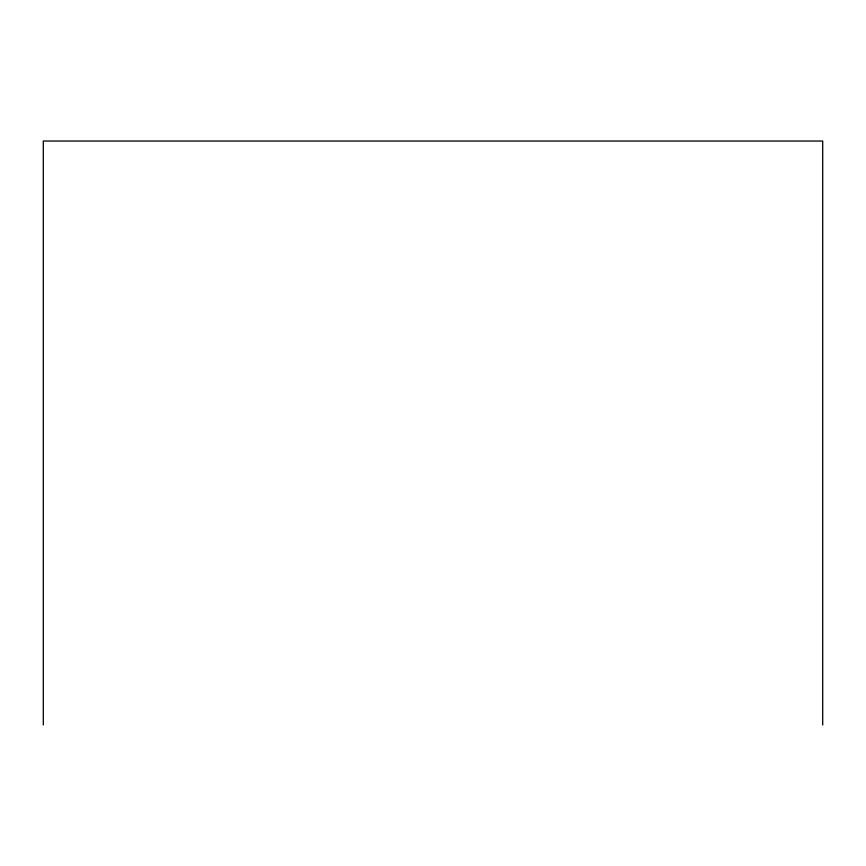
<?xml version="1.0" encoding="UTF-8"?>
<svg xmlns="http://www.w3.org/2000/svg" width="866" height="866" viewBox="0 0 866 866"><rect width="100%" height="100%" fill="white"/><g stroke="black" fill="none" stroke-linecap="round" stroke-linejoin="round"><path stroke-width="1.3" d="M822.7 724.961L822.7 141.039L43.3 141.039L43.3 724.961"/></g></svg>
